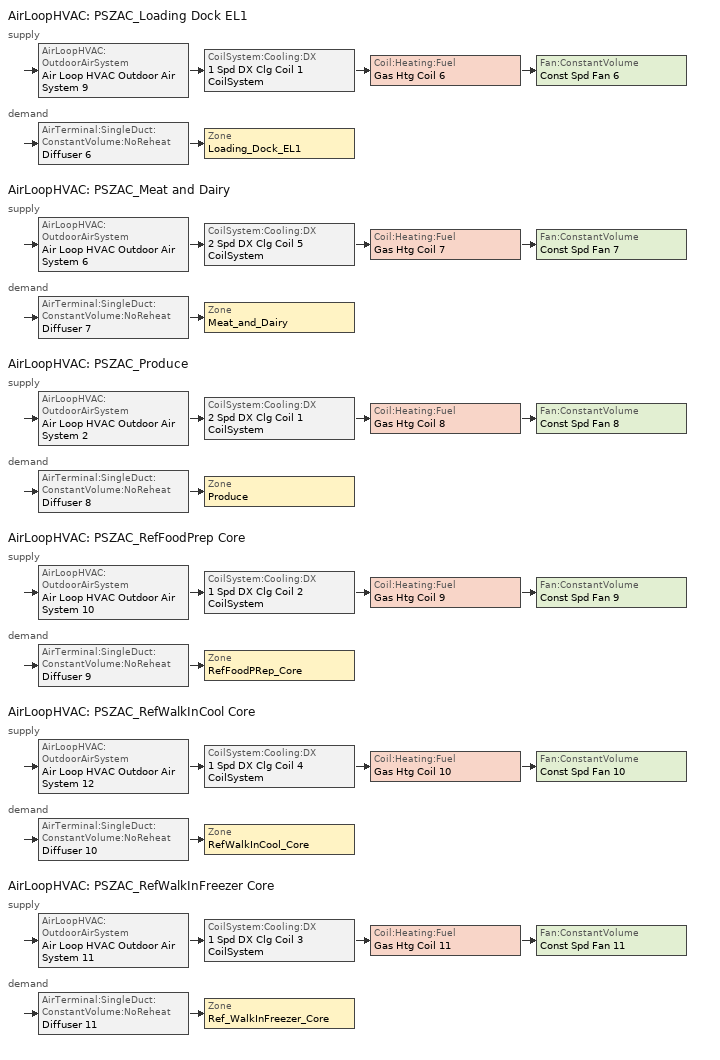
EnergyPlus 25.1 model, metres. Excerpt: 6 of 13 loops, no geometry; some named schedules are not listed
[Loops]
AirLoopHVAC 'PSZAC_Loading Dock EL1'
 supply: AirLoopHVAC:OutdoorAirSystem 'Air Loop HVAC Outdoor Air System 9' > CoilSystem:Cooling:DX '1 Spd DX Clg Coil 1 CoilSystem' > Coil:Heating:Fuel 'Gas Htg Coil 6' > Fan:ConstantVolume 'Const Spd Fan 6'
 demand: AirTerminal:SingleDuct:ConstantVolume:NoReheat 'Diffuser 6' > Zone 'Loading_Dock_EL1'
AirLoopHVAC 'PSZAC_Meat and Dairy'
 supply: AirLoopHVAC:OutdoorAirSystem 'Air Loop HVAC Outdoor Air System 6' > CoilSystem:Cooling:DX '2 Spd DX Clg Coil 5 CoilSystem' > Coil:Heating:Fuel 'Gas Htg Coil 7' > Fan:ConstantVolume 'Const Spd Fan 7'
 demand: AirTerminal:SingleDuct:ConstantVolume:NoReheat 'Diffuser 7' > Zone 'Meat_and_Dairy'
AirLoopHVAC 'PSZAC_Produce'
 supply: AirLoopHVAC:OutdoorAirSystem 'Air Loop HVAC Outdoor Air System 2' > CoilSystem:Cooling:DX '2 Spd DX Clg Coil 1 CoilSystem' > Coil:Heating:Fuel 'Gas Htg Coil 8' > Fan:ConstantVolume 'Const Spd Fan 8'
 demand: AirTerminal:SingleDuct:ConstantVolume:NoReheat 'Diffuser 8' > Zone 'Produce'
AirLoopHVAC 'PSZAC_RefFoodPrep Core'
 supply: AirLoopHVAC:OutdoorAirSystem 'Air Loop HVAC Outdoor Air System 10' > CoilSystem:Cooling:DX '1 Spd DX Clg Coil 2 CoilSystem' > Coil:Heating:Fuel 'Gas Htg Coil 9' > Fan:ConstantVolume 'Const Spd Fan 9'
 demand: AirTerminal:SingleDuct:ConstantVolume:NoReheat 'Diffuser 9' > Zone 'RefFoodPRep_Core'
AirLoopHVAC 'PSZAC_RefWalkInCool Core'
 supply: AirLoopHVAC:OutdoorAirSystem 'Air Loop HVAC Outdoor Air System 12' > CoilSystem:Cooling:DX '1 Spd DX Clg Coil 4 CoilSystem' > Coil:Heating:Fuel 'Gas Htg Coil 10' > Fan:ConstantVolume 'Const Spd Fan 10'
 demand: AirTerminal:SingleDuct:ConstantVolume:NoReheat 'Diffuser 10' > Zone 'RefWalkInCool_Core'
AirLoopHVAC 'PSZAC_RefWalkInFreezer Core'
 supply: AirLoopHVAC:OutdoorAirSystem 'Air Loop HVAC Outdoor Air System 11' > CoilSystem:Cooling:DX '1 Spd DX Clg Coil 3 CoilSystem' > Coil:Heating:Fuel 'Gas Htg Coil 11' > Fan:ConstantVolume 'Const Spd Fan 11'
 demand: AirTerminal:SingleDuct:ConstantVolume:NoReheat 'Diffuser 11' > Zone 'Ref_WalkInFreezer_Core'
[DesignSpecification:OutdoorAir] Outdoor Air Method=Maximum; Outdoor Air Flow per Zone {m3/s}=0; Outdoor Air Flow Air Changes per Hour {1/hr}=0
Name | Outdoor Air Flow per Person {m3/s-person} | Outdoor Air Flow per Zone Floor Area {m3/s-m2} | Outdoor Air Schedule
DSOA_Produce; DSOA_Meat_and_Dairy | 0.00707921 | 0.001016 | RetailGroceryRetailHVACAvail
DSOA_Loading_Dock_EL1 | 0.00707921 | 0.000762 | RetailGroceryRetailHVACAvail
DSOA_RefFoodPRep_Core | 0.00707921 | 0 | RetailGroceryRetailHVACAvail
DSOA_RefWalkInCool_Core; DSOA_Ref_WalkInFreezer_Core | 0 | 0
[ZoneControl:Thermostat]
ZC_Loading_Dock_EL1: Zone or ZoneList=Loading_Dock_EL1; Control Type Schedule=Loading_Dock_EL1 Zn Thermostat Schedule; Control 1=TSDSP_Loading_Dock_EL1; Temperature Difference Between Cutout And Setpoint {deltaC}=0
[ThermostatSetpoint:DualSetpoint]
TSDSP_Loading_Dock_EL1: Heating Setpoint Temperature Schedule=RetailGroceryRetailHtgSetpt; Cooling Setpoint Temperature Schedule=RetailGroceryRetailClgSetpt
[Sizing:Zone] Zone Cooling Design Supply Air Temperature Input Method=SupplyAirTemperature; Zone Cooling Design Supply Air Temperature {C}=14; Zone Cooling Design Supply Air Temperature Difference {deltaC}=11.11; Zone Heating Design Supply Air Temperature Input Method=SupplyAirTemperature; Zone Heating Design Supply Air Temperature {C}=40; Zone Heating Design Supply Air Temperature Difference {deltaC}=11.11; Zone Cooling Design Supply Air Humidity Ratio {kgWater/kgDryAir}=0.0085; Zone Heating Design Supply Air Humidity Ratio {kgWater/kgDryAir}=0.008; Cooling Design Air Flow Method=DesignDay; Cooling Design Air Flow Rate {m3/s}=0; Cooling Minimum Air Flow per Zone Floor Area {m3/s-m2}=0.000762; Cooling Minimum Air Flow {m3/s}=0; Cooling Minimum Air Flow Fraction=0; Heating Design Air Flow Method=DesignDay; Heating Design Air Flow Rate {m3/s}=0; Heating Maximum Air Flow per Zone Floor Area {m3/s-m2}=0.002032; Heating Maximum Air Flow {m3/s}=0.141576; Heating Maximum Air Flow Fraction=0.3; Account for Dedicated Outdoor Air System=No; Zone Load Sizing Method=Sensible Load Only No Latent Load; Zone Latent Cooling Design Supply Air Humidity Ratio Input Method=HumidityRatioDifference; Zone Cooling Design Supply Air Humidity Ratio Difference {kgWater/kgDryAir}=0.005; Zone Latent Heating Design Supply Air Humidity Ratio Input Method=HumidityRatioDifference; Zone Humidification Design Supply Air Humidity Ratio Difference {kgWater/kgDryAir}=0.005; Type of Space Sum to Use=Coincident
Name | Design Specification Outdoor Air Object
Loading_Dock_EL1 | DSOA_Loading_Dock_EL1
Meat_and_Dairy | DSOA_Meat_and_Dairy
Produce | DSOA_Produce
Ref_WalkInFreezer_Core | DSOA_Ref_WalkInFreezer_Core
RefFoodPRep_Core | DSOA_RefFoodPRep_Core
RefWalkInCool_Core | DSOA_RefWalkInCool_Core
[Sizing:System] Type of Load to Size On=Sensible; Design Outdoor Air Flow Rate {m3/s}=Autosize; Central Heating Maximum System Air Flow Ratio=Autosize; Preheat Design Temperature {C}=5.68434e-14; Preheat Design Humidity Ratio {kgWater/kgDryAir}=0; Precool Design Temperature {C}=5.68434e-14; Precool Design Humidity Ratio {kgWater/kgDryAir}=0; Central Cooling Design Supply Air Temperature {C}=12.8; Central Heating Design Supply Air Temperature {C}=35; Type of Zone Sum to Use=NonCoincident; 100% Outdoor Air in Cooling=No; 100% Outdoor Air in Heating=No; Central Cooling Design Supply Air Humidity Ratio {kgWater/kgDryAir}=0.0085; Central Heating Design Supply Air Humidity Ratio {kgWater/kgDryAir}=0.008; Cooling Supply Air Flow Rate Method=DesignDay; Cooling Supply Air Flow Rate {m3/s}=0; Cooling Supply Air Flow Rate Per Floor Area {m3/s-m2}=0.00996765; Cooling Fraction of Autosized Cooling Supply Air Flow Rate=1; Cooling Supply Air Flow Rate Per Unit Cooling Capacity {m3/s-W}=3.94755e-05; Heating Supply Air Flow Rate Method=DesignDay; Heating Supply Air Flow Rate {m3/s}=0; Heating Supply Air Flow Rate Per Floor Area {m3/s-m2}=0.00996765; Heating Fraction of Autosized Heating Supply Air Flow Rate=1; Heating Fraction of Autosized Cooling Supply Air Flow Rate=1; Heating Supply Air Flow Rate Per Unit Heating Capacity {m3/s-W}=3.15882e-05; System Outdoor Air Method=ZoneSum; Zone Maximum Outdoor Air Fraction=1; Cooling Design Capacity Method=CoolingDesignCapacity; Cooling Design Capacity {W}=Autosize; Cooling Design Capacity Per Floor Area {W/m2}=234.7; Fraction of Autosized Cooling Design Capacity=1; Heating Design Capacity Method=HeatingDesignCapacity; Heating Design Capacity {W}=Autosize; Heating Design Capacity Per Floor Area {W/m2}=157; Fraction of Autosized Heating Design Capacity=1; Central Cooling Capacity Control Method=OnOff; Occupant Diversity=Autosize
PSZAC_Loading Dock EL1; PSZAC_Meat and Dairy; PSZAC_Produce; PSZAC_RefFoodPrep Core; PSZAC_RefWalkInCool Core; PSZAC_RefWalkInFreezer Core
[AirTerminal:SingleDuct:ConstantVolume:NoReheat] Availability Schedule=Always On Discrete; Maximum Air Flow Rate {m3/s}=AutoSize
Diffuser 6; Diffuser 7; Diffuser 8; Diffuser 11; Diffuser 9; Diffuser 10
[Zone equipment]
Loading_Dock_EL1: Diffuser 6
Meat_and_Dairy: Diffuser 7
Produce: Diffuser 8
Ref_WalkInFreezer_Core: Diffuser 11
RefFoodPRep_Core: Diffuser 9, Zone Exhaust Fan_FoorPrep
RefWalkInCool_Core: Diffuser 10
[Fan:ConstantVolume] Availability Schedule=RetailGroceryRetailHVACAvail; Fan Total Efficiency=0.57; Pressure Rise {Pa}=787.32; Maximum Flow Rate {m3/s}=AutoSize; Motor Efficiency=0.88; Motor In Airstream Fraction=1
Const Spd Fan 6; Const Spd Fan 7; Const Spd Fan 8; Const Spd Fan 9; Const Spd Fan 10; Const Spd Fan 11
[Fan:ZoneExhaust]
Zone Exhaust Fan_FoorPrep: Availability Schedule=RetailGroceryRetailHVACAvail; Fan Total Efficiency=0.65; Pressure Rise {Pa}=250; Maximum Flow Rate {m3/s}=0.2973; System Availability Manager Coupling Mode=Decoupled
[Coil:Cooling:DX:SingleSpeed] Availability Schedule=Always On Discrete; Gross Rated Total Cooling Capacity {W}=Autosize; Gross Rated Sensible Heat Ratio=Autosize; Gross Rated Cooling COP {W/W}=3.3; Rated Air Flow Rate {m3/s}=Autosize; 2017 Rated Evaporator Fan Power Per Volume Flow Rate {W/(m3/s)}=773.3; 2023 Rated Evaporator Fan Power Per Volume Flow Rate {W/(m3/s)}=934.4; Total Cooling Capacity Function of Temperature Curve=OS:Curve:Biquadratic 1; Total Cooling Capacity Function of Flow Fraction Curve=OS:Curve:Quadratic 1; Energy Input Ratio Function of Temperature Curve=OS:Curve:Biquadratic 2; Energy Input Ratio Function of Flow Fraction Curve=OS:Curve:Quadratic 2; Part Load Fraction Correlation Curve=OS:Curve:Quadratic 3; Minimum Outdoor Dry-Bulb Temperature for Compressor Operation {C}=-25; Nominal Time for Condensate Removal to Begin {s}=0; Ratio of Initial Moisture Evaporation Rate and Steady State Latent Capacity=0; Maximum Cycling Rate {cycles/hr}=0; Latent Capacity Time Constant {s}=0; Condenser Type=AirCooled; Evaporative Condenser Effectiveness=0; Evaporative Condenser Air Flow Rate {m3/s}=Autosize; Evaporative Condenser Pump Rated Power Consumption {W}=Autosize; Crankcase Heater Capacity {W}=0; Maximum Outdoor Dry-Bulb Temperature for Crankcase Heater Operation {C}=0; Basin Heater Capacity {W/K}=0; Basin Heater Setpoint Temperature {C}=10
1 Spd DX Clg Coil 1; 1 Spd DX Clg Coil 2; 1 Spd DX Clg Coil 4; 1 Spd DX Clg Coil 3
[Coil:Cooling:DX:TwoSpeed] Availability Schedule=Always On Discrete; High Speed Gross Rated Total Cooling Capacity {W}=Autosize; High Speed Rated Sensible Heat Ratio=Autosize; High Speed Gross Rated Cooling COP {W/W}=3.3; High Speed Rated Air Flow Rate {m3/s}=Autosize; High Speed 2017 Rated Evaporator Fan Power Per Volume Flow Rate {W/(m3/s)}=773.3; High Speed 2023 Rated Evaporator Fan Power Per Volume Flow Rate {W/(m3/s)}=934.4; Unit Internal Static Air Pressure {Pa}=773.3; Total Cooling Capacity Function of Temperature Curve=OS:Curve:Biquadratic 25; Total Cooling Capacity Function of Flow Fraction Curve=OS:Curve:Quadratic 20; Energy Input Ratio Function of Temperature Curve=OS:Curve:Biquadratic 22; Energy Input Ratio Function of Flow Fraction Curve=OS:Curve:Quadratic 21; Part Load Fraction Correlation Curve=OS:Curve:Quadratic 22; Low Speed Gross Rated Total Cooling Capacity {W}=Autosize; Low Speed Gross Rated Sensible Heat Ratio=Autosize; Low Speed Gross Rated Cooling COP {W/W}=3.3; Low Speed Rated Air Flow Rate {m3/s}=Autosize; Low Speed 2017 Rated Evaporator Fan Power Per Volume Flow Rate {W/(m3/s)}=773.3; Low Speed 2023 Rated Evaporator Fan Power Per Volume Flow Rate {W/(m3/s)}=934.4; Low Speed Total Cooling Capacity Function of Temperature Curve=OS:Curve:Biquadratic 23; Low Speed Energy Input Ratio Function of Temperature Curve=OS:Curve:Biquadratic 24; Condenser Type=AirCooled; Minimum Outdoor Dry-Bulb Temperature for Compressor Operation {C}=-25; High Speed Evaporative Condenser Effectiveness=0; High Speed Evaporative Condenser Air Flow Rate {m3/s}=Autosize; High Speed Evaporative Condenser Pump Rated Power Consumption {W}=Autosize; Low Speed Evaporative Condenser Effectiveness=0; Low Speed Evaporative Condenser Air Flow Rate {m3/s}=Autosize; Low Speed Evaporative Condenser Pump Rated Power Consumption {W}=Autosize; Basin Heater Capacity {W/K}=10; Basin Heater Setpoint Temperature {C}=2
2 Spd DX Clg Coil 5; 2 Spd DX Clg Coil 1
[Coil:Heating:Fuel] Availability Schedule=Always On Discrete; Fuel Type=NaturalGas; Burner Efficiency=0.8; Nominal Capacity {W}=AutoSize; On Cycle Parasitic Electric Load {W}=0; Off Cycle Parasitic Fuel Load {W}=0
Gas Htg Coil 6; Gas Htg Coil 7; Gas Htg Coil 8; Gas Htg Coil 9; Gas Htg Coil 10; Gas Htg Coil 11
[CoilSystem:Cooling:DX] Availability Schedule=Always On Discrete
Name | Cooling Coil
1 Spd DX Clg Coil 1 CoilSystem | 1 Spd DX Clg Coil 1
2 Spd DX Clg Coil 5 CoilSystem | 2 Spd DX Clg Coil 5
2 Spd DX Clg Coil 1 CoilSystem | 2 Spd DX Clg Coil 1
1 Spd DX Clg Coil 2 CoilSystem | 1 Spd DX Clg Coil 2
1 Spd DX Clg Coil 4 CoilSystem | 1 Spd DX Clg Coil 4
1 Spd DX Clg Coil 3 CoilSystem | 1 Spd DX Clg Coil 3
[HeatExchanger:AirToAir:SensibleAndLatent] Availability Schedule=Always On Discrete; Nominal Supply Air Flow Rate {m3/s}=Autosize; Sensible Effectiveness at 100% Heating Air Flow=0.76; Latent Effectiveness at 100% Heating Air Flow=0.68; Sensible Effectiveness at 100% Cooling Air Flow=0.76; Latent Effectiveness at 100% Cooling Air Flow=0.68; Nominal Electric Power {W}=0; Supply Air Outlet Temperature Control=No; Heat Exchanger Type=Plate; Frost Control Type=None; Threshold Temperature {C}=1.7; Economizer Lockout=Yes; Sensible Effectiveness of Heating Air Flow Curve=ERV HX_SensHeatEff; Latent Effectiveness of Heating Air Flow Curve=ERV HX_LatHeatEff; Sensible Effectiveness of Cooling Air Flow Curve=ERV HX_SensCoolEff; Latent Effectiveness of Cooling Air Flow Curve=ERV HX_LatCoolEff
ERV HX 3; ERV HX 4; ERV HX 5; ERV HX 6; ERV HX 7; ERV HX 8
[Controller:OutdoorAir] Maximum Outdoor Air Flow Rate {m3/s}=Autosize; Economizer Control Type=FixedDryBulb; Economizer Control Action Type=ModulateFlow; Economizer Maximum Limit Dry-Bulb Temperature {C}=23.8889; Economizer Maximum Limit Enthalpy {J/kg}=116300; Economizer Minimum Limit Dry-Bulb Temperature {C}=7.22222; Lockout Type=NoLockout; Minimum Limit Type=FixedMinimum; High Humidity Control=No; High Humidity Outdoor Air Flow Ratio=1; Control High Indoor Humidity Based on Outdoor Humidity Ratio=Yes; Heat Recovery Bypass Control Type=BypassWhenWithinEconomizerLimits; Economizer Operation Staging=InterlockedWithMechanicalCooling
Name | Minimum Outdoor Air Flow Rate {m3/s} | Mechanical Ventilation Controller
Controller Outdoor Air_Checkout Area 8 | Autosize | Controller Mechanical Ventilation 9
Controller Outdoor Air_Checkout Area 5 | 0 | Controller Mechanical Ventilation 6
Controller Outdoor Air_Checkout Area 1 | 0 | Controller Mechanical Ventilation 2
Controller Outdoor Air_Checkout Area 9 | Autosize | Controller Mechanical Ventilation 10
Controller Outdoor Air_Checkout Area 11 | Autosize | Controller Mechanical Ventilation 12
Controller Outdoor Air_Checkout Area 10 | Autosize | Controller Mechanical Ventilation 11
[Controller:MechanicalVentilation] Availability Schedule=RetailGroceryRetailHVACAvail; System Outdoor Air Method=ZoneSum
Name | Demand Controlled Ventilation | Zone or ZoneList 1 | Design Specification Outdoor Air Object Name 1
Controller Mechanical Ventilation 9 | No | Loading_Dock_EL1 | DSOA_Loading_Dock_EL1
Controller Mechanical Ventilation 6 | Yes | Meat_and_Dairy | DSOA_Meat_and_Dairy
Controller Mechanical Ventilation 2 | Yes | Produce | DSOA_Produce
Controller Mechanical Ventilation 10 | No | RefFoodPRep_Core | DSOA_RefFoodPRep_Core
Controller Mechanical Ventilation 12 | No | RefWalkInCool_Core | DSOA_RefWalkInCool_Core
Controller Mechanical Ventilation 11 | No | Ref_WalkInFreezer_Core | DSOA_Ref_WalkInFreezer_Core
[AirLoopHVAC] Design Supply Air Flow Rate {m3/s}=AutoSize; Design Return Air Flow Fraction of Supply Air Flow=1
PSZAC_Loading Dock EL1; PSZAC_Meat and Dairy; PSZAC_Produce; PSZAC_RefFoodPrep Core; PSZAC_RefWalkInCool Core; PSZAC_RefWalkInFreezer Core
[SetpointManager:SingleZone:Reheat] Control Variable=Temperature; Minimum Supply Air Temperature {C}=12.8; Maximum Supply Air Temperature {C}=35
Name | Control Zone
Setpoint Manager Single Zone Reheat 9 | Loading_Dock_EL1
Setpoint Manager Single Zone Reheat 6 | Meat_and_Dairy
Setpoint Manager Single Zone Reheat 2 | Produce
Setpoint Manager Single Zone Reheat 10 | RefFoodPRep_Core
Setpoint Manager Single Zone Reheat 12 | RefWalkInCool_Core
Setpoint Manager Single Zone Reheat 11 | Ref_WalkInFreezer_Core
[SetpointManager:MixedAir] Control Variable=Temperature
Node 174 OS Default SPM; Node 122 OS Default SPM; Node 60 OS Default SPM; Node 99 OS Default SPM; Node 176 OS Default SPM; Node 83 OS Default SPM; Node 61 OS Default SPM; Node 113 OS Default SPM; Node 178 OS Default SPM; Node 31 OS Default SPM; Node 72 OS Default SPM; Node 123 OS Default SPM; Node 180 OS Default SPM; Node 135 OS Default SPM; Node 73 OS Default SPM; Node 124 OS Default SPM; Node 182 OS Default SPM; Node 161 OS Default SPM; Node 74 OS Default SPM; Node 125 OS Default SPM; Node 184 OS Default SPM; Node 148 OS Default SPM; Node 84 OS Default SPM; Node 126 OS Default SPM
[Refrigeration:Case] Availability Schedule=Always On Discrete; Rated Ambient Temperature {C}=24; Rated Ambient Relative Humidity {percent}=55; Rated Total Cooling Capacity per Unit Length {W/m}=1432.66; Rated Latent Heat Ratio=0.3; Rated Runtime Fraction=0.85; Case Operating Temperature {C}=2.78; Latent Case Credit Curve Type=CaseTemperatureMethod; Latent Case Credit Curve=Refrigerated Case Latent Credit Curve; Standard Case Fan Power per Unit Length {W/m}=41.01; Operating Case Fan Power per Unit Length {W/m}=41.01; Standard Case Lighting Power per Unit Length {W/m}=45.93; Installed Case Lighting Power per Unit Length {W/m}=45.93; Case Lighting Schedule=RetailGroceryRetailLights; Fraction of Lighting Energy to Case=1; Case Anti-Sweat Heater Power per Unit Length {W/m}=0; Minimum Anti-Sweat Heater Power per Unit Length {W/m}=0; Anti-Sweat Heater Control Type=None; Humidity at Zero Anti-Sweat Heater Energy {percent}=-10; Case Height {m}=2.1336; Fraction of Anti-Sweat Heater Energy to Case=1; Case Defrost Power per Unit Length {W/m}=0; Case Defrost Type=OffCycle; Case Defrost Schedule=RetailGroceryRetailDefrost; Case Defrost Drip-Down Schedule=RetailGroceryRetailDefrostDripDown; Defrost Energy Correction Curve Type=None; Under Case HVAC Return Air Fraction=0; Refrigerated Case Restocking Schedule=RetailGroceryRetailCaseRestock; Case Credit Fraction Schedule=RetailGroceryRetailCaseCredit; Design Evaporator Temperature or Brine Inlet Temperature {C}=-5.56; Average Refrigerant Charge Inventory {kg/m}=0
Name | Zone | Case Length {m}
R4_Produce Case (Refrigerated) | Produce | 2.4384
R3_Meat Self-Service Case; R1_Open Multideck Dairy Case | Meat_and_Dairy | 3.6576
[Refrigeration:WalkIn] Availability Schedule=Always On Discrete; Rated Coil Cooling Capacity {W}=4690; Heating Power Schedule=Always On Discrete; Rated Cooling Coil Fan Power {W}=735; Rated Circulation Fan Power {W}=0; Rated Total Lighting Power {W}=120; Lighting Schedule=RetailGroceryRetailLights; Defrost Control Type=TimeSchedule; Defrost Schedule=RetailGroceryRetailDefrost; Defrost Drip-Down Schedule=RetailGroceryRetailDefrostDripDown; Defrost Power {W}=5512; Restocking Schedule=RetailGroceryRetailCaseRestock; Average Refrigerant Charge Inventory {kg}=0; Insulated Floor Surface Area {m2}=13; Insulated Floor U-Value {W/m2-K}=0.207; Total Insulated Surface Area Facing Zone 1 {m2}=43.4; Insulated Surface U-Value Facing Zone 1 {W/m2-K}=0.235; Area of Glass Reach In Doors Facing Zone 1 {m2}=0; Height of Glass Reach In Doors Facing Zone 1 {m}=1.5; Glass Reach In Door U Value Facing Zone 1 {W/m2-K}=1.136; Area of Stocking Doors Facing Zone 1 {m2}=2; Height of Stocking Doors Facing Zone 1 {m}=2; Stocking Door U Value Facing Zone 1 {W/m2-K}=0.3785; Stocking Door Opening Protection Type Facing Zone 1=StripCurtain
Name | Operating Temperature {C} | Rated Cooling Source Temperature {C} | Rated Total Heating Power {W} | Defrost Type | Zone 1
R8_Walk In Freezer | -25 | -35 | 120 | Electric | Ref_WalkInFreezer_Core
R7_Walk In Cooler | 2 | -6.67 | 0 | OffCycle | RefWalkInCool_Core
[Schedule:Constant]
Always On Discrete: On Off Limits, 1
[Schedule:Week:Daily]
RetailGroceryRetailCaseCreditWk: RetailGroceryRetailCaseCreditSun, RetailGroceryRetailCaseCreditWD, RetailGroceryRetailCaseCreditWD, RetailGroceryRetailCaseCreditWD, RetailGroceryRetailCaseCreditWD, RetailGroceryRetailCaseCreditWD, RetailGroceryRetailCaseCreditSat, RetailGroceryRetailCaseCreditSun, RetailGroceryRetailCaseCreditWD, RetailGroceryRetailCaseCreditWD, RetailGroceryRetailCaseCreditSun, RetailGroceryRetailCaseCreditSun
RetailGroceryRetailCaseRestockWk: RetailGroceryRetailCaseRestockSun, RetailGroceryRetailCaseRestockWD, RetailGroceryRetailCaseRestockWD, RetailGroceryRetailCaseRestockWD, RetailGroceryRetailCaseRestockWD, RetailGroceryRetailCaseRestockWD, RetailGroceryRetailCaseRestockSat, RetailGroceryRetailCaseRestockSun, RetailGroceryRetailCaseRestockWD, RetailGroceryRetailCaseRestockWD, RetailGroceryRetailCaseRestockSun, RetailGroceryRetailCaseRestockSun
RetailGroceryRetailDefrostWk: RetailGroceryRetailDefrostSun, RetailGroceryRetailDefrostWD, RetailGroceryRetailDefrostWD, RetailGroceryRetailDefrostWD, RetailGroceryRetailDefrostWD, RetailGroceryRetailDefrostWD, RetailGroceryRetailDefrostSat, RetailGroceryRetailDefrostSun, RetailGroceryRetailDefrostWD, RetailGroceryRetailDefrostWD, RetailGroceryRetailDefrostSun, RetailGroceryRetailDefrostSun
RetailGroceryRetailDefrostDripDownWk: RetailGroceryRetailDefrostDripDownSun, RetailGroceryRetailDefrostDripDownWD, RetailGroceryRetailDefrostDripDownWD, RetailGroceryRetailDefrostDripDownWD, RetailGroceryRetailDefrostDripDownWD, RetailGroceryRetailDefrostDripDownWD, RetailGroceryRetailDefrostDripDownSat, RetailGroceryRetailDefrostDripDownSun, RetailGroceryRetailDefrostDripDownWD, RetailGroceryRetailDefrostDripDownWD, RetailGroceryRetailDefrostDripDownSun, RetailGroceryRetailDefrostDripDownSun
RetailGroceryRetailHVACAvailWk: RetailGroceryRetailHVACAvailSun, RetailGroceryRetailHVACAvailWD, RetailGroceryRetailHVACAvailWD, RetailGroceryRetailHVACAvailWD, RetailGroceryRetailHVACAvailWD, RetailGroceryRetailHVACAvailWD, RetailGroceryRetailHVACAvailSat, RetailGroceryRetailHVACAvailSun, RetailGroceryRetailHVACAvailWD, RetailGroceryRetailHVACAvailWD, RetailGroceryRetailHVACAvailSun, RetailGroceryRetailHVACAvailSun
RetailGroceryRetailLightsWk: RetailGroceryRetailLightsSun, RetailGroceryRetailLightsWD, RetailGroceryRetailLightsWD, RetailGroceryRetailLightsWD, RetailGroceryRetailLightsWD, RetailGroceryRetailLightsWD, RetailGroceryRetailLightsSat, RetailGroceryRetailLightsSun, RetailGroceryRetailLightsWD, RetailGroceryRetailLightsWD, RetailGroceryRetailLightsSun, RetailGroceryRetailLightsSun
[Schedule:Year]
RetailGroceryRetailCaseCredit: Fraction, RetailGroceryRetailCaseCreditWk, 1, 1, 12, 31
RetailGroceryRetailCaseRestock: Fraction, RetailGroceryRetailCaseRestockWk, 1, 1, 12, 31
RetailGroceryRetailClgSetpt: Temperature, RetailGroceryRetailClgSetptWk, 1, 1, 12, 31
RetailGroceryRetailDefrost: Fraction, RetailGroceryRetailDefrostWk, 1, 1, 12, 31
RetailGroceryRetailDefrostDripDown: Fraction, RetailGroceryRetailDefrostDripDownWk, 1, 1, 12, 31
RetailGroceryRetailHVACAvail: OnOff, RetailGroceryRetailHVACAvailWk, 1, 1, 12, 31
RetailGroceryRetailHtgSetpt: Temperature, RetailGroceryRetailHtgSetptWk, 1, 1, 12, 31
RetailGroceryRetailLights: Fraction, RetailGroceryRetailLightsWk, 1, 1, 12, 31
[Schedule:Compact]
Loading_Dock_EL1 Zn Thermostat Schedule: Through: 12/31, For: AllDays, Until: 24:00, 4
[Curve:Quadratic]
Name | Coefficient1 Constant | Coefficient2 x | Coefficient3 x**2 | Minimum Value of x | Maximum Value of x
OS:Curve:Quadratic 1; OS:Curve:Quadratic 20 | 0.77136 | 0.34053 | -0.11088 | 0.75918 | 1.13877
OS:Curve:Quadratic 2; OS:Curve:Quadratic 21 | 1.2055 | -0.32953 | 0.12308 | 0.75918 | 1.13877
OS:Curve:Quadratic 3; OS:Curve:Quadratic 22 | 0.771 | 0.229 | 0 | 0 | 1
[Curve:Cubic]
Refrigerated Case Latent Credit Curve: Coefficient1 Constant=0.0265263; Coefficient2 x=0.00107803; Coefficient3 x**2=-6.02558e-05; Coefficient4 x**3=1.23732e-06; Minimum Value of x=-35; Maximum Value of x=20
[Curve:Biquadratic] Minimum Value of x=17; Maximum Value of x=22; Minimum Value of y=13; Maximum Value of y=46
Name | Coefficient1 Constant | Coefficient2 x | Coefficient3 x**2 | Coefficient4 y | Coefficient5 y**2 | Coefficient6 x*y
OS:Curve:Biquadratic 1; OS:Curve:Biquadratic 25; OS:Curve:Biquadratic 23 | 0.42415 | 0.04426 | -0.00042 | 0.00333 | -8e-05 | -0.00021
OS:Curve:Biquadratic 2; OS:Curve:Biquadratic 22; OS:Curve:Biquadratic 24 | 1.23649 | -0.02431 | 0.00057 | -0.01434 | 0.00063 | -0.00038
[Table:IndependentVariableList]
ERV HX_SensHeatEff Independent Variable List; ERV HX_LatHeatEff Independent Variable List; ERV HX_SensCoolEff Independent Variable List; ERV HX_LatCoolEff Independent Variable List: ERV HX_IndependentVariable
[Table:Lookup]
ERV HX_SensHeatEff: ERV HX_SensHeatEff Independent Variable List, DivisorOnly, 0.76, 0, 10, Dimensionless, 0.81, 0.76
ERV HX_LatHeatEff: ERV HX_LatHeatEff Independent Variable List, DivisorOnly, 0.68, 0, 10, Dimensionless, 0.73, 0.68
ERV HX_SensCoolEff: ERV HX_SensCoolEff Independent Variable List, DivisorOnly, 0.76, 0, 10, Dimensionless, 0.81, 0.76
ERV HX_LatCoolEff: ERV HX_LatCoolEff Independent Variable List, DivisorOnly, 0.68, 0, 10, Dimensionless, 0.73, 0.68
